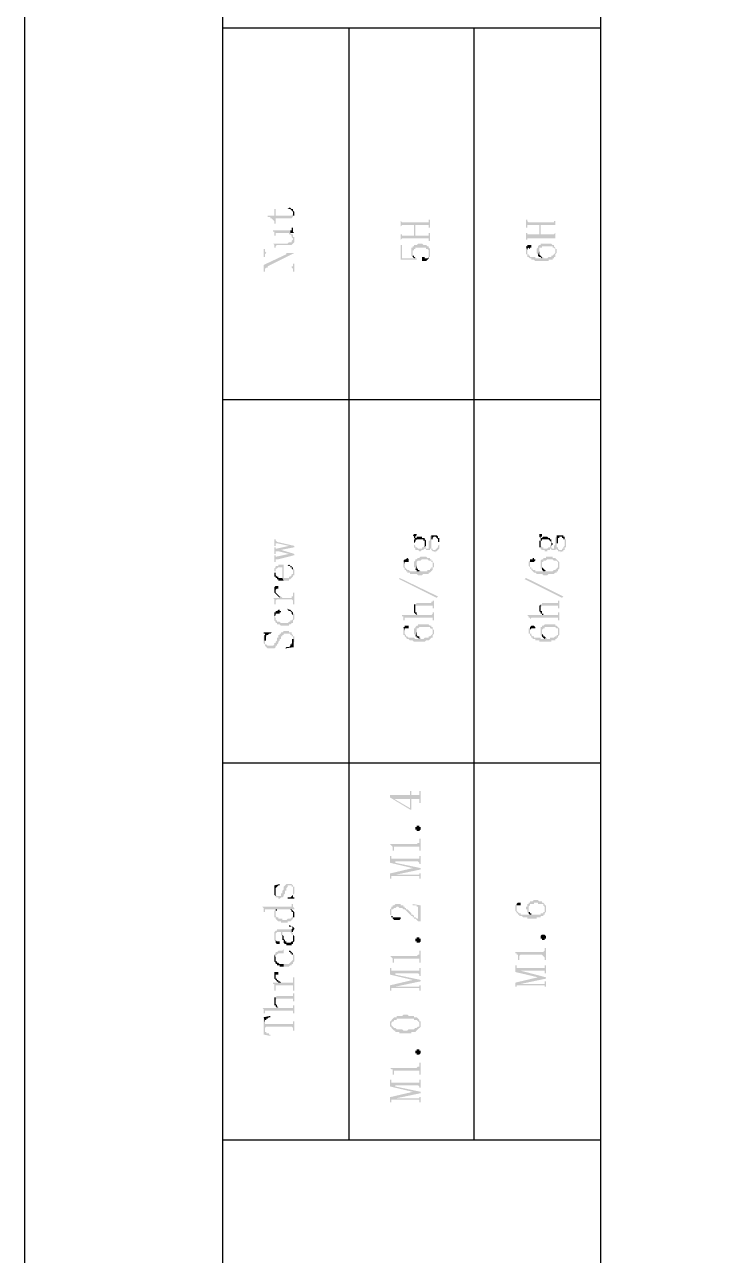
# Model space of a CAD drawing. Header units: millimetres. Extents: x 1336 to 2438, y 1230 to 1601.
# Drawn here: x 1577.69 to 1600.95, y 1447.29 to 1489 of the extents above; entities that cross this region are included whole.
import ezdxf

# ---------------------------------------------------------------- set-up
doc = ezdxf.new("R2010")
doc.units = ezdxf.units.MM

msp = doc.modelspace()

# ---------------------------------------------------------------- hatches: boundary and pattern name
at = {"transparency": 33554559}
for points in [[(1585.934, 1482.528), (1585.934, 1482.483), (1586.025, 1482.483), (1586.025, 1482.438), (1586.07, 1482.438), (1586.115, 1482.393), (1586.115, 1482.393), (1586.16, 1482.348), (1586.16, 1482.258), (1586.205, 1482.258), (1586.205, 1482.438), (1586.747, 1482.438), (1586.792, 1482.483), (1586.792, 1482.619), (1586.792, 1482.574), (1586.792, 1482.574), (1586.747, 1482.528), (1586.205, 1482.528), (1586.205, 1482.754), (1586.16, 1482.754), (1586.16, 1482.528)], [(1586.611, 1482.754), (1586.702, 1482.754), (1586.747, 1482.709), (1586.747, 1482.709), (1586.792, 1482.664), (1586.792, 1482.483), (1586.792, 1482.528), (1586.837, 1482.528), (1586.837, 1482.619), (1586.837, 1482.664), (1586.792, 1482.709), (1586.792, 1482.754), (1586.747, 1482.754), (1586.702, 1482.799), (1586.657, 1482.799)], [(1590.448, 1482.393), (1590.448, 1482.122), (1590.448, 1482.167), (1590.448, 1482.167), (1590.493, 1482.212), (1590.899, 1482.212), (1590.899, 1481.851), (1590.944, 1482.212), (1591.395, 1482.212), (1591.395, 1482.167), (1591.395, 1482.122), (1591.441, 1482.122), (1591.441, 1482.393), (1591.395, 1482.393), (1591.395, 1482.348), (1591.395, 1482.303), (1590.493, 1482.303), (1590.448, 1482.348)], [(1594.69, 1482.393), (1594.69, 1482.122), (1594.735, 1482.122), (1594.735, 1482.212), (1595.141, 1482.212), (1595.141, 1481.897), (1595.187, 1482.212), (1595.683, 1482.212), (1595.683, 1482.122), (1595.683, 1482.393), (1595.683, 1482.348), (1595.638, 1482.348), (1595.638, 1482.303), (1594.78, 1482.303), (1594.735, 1482.348), (1594.735, 1482.393), (1594.735, 1482.393)], [(1586.115, 1482.032), (1586.115, 1481.987), (1586.16, 1481.987), (1586.16, 1481.942), (1586.16, 1481.851), (1586.205, 1481.851), (1586.205, 1481.897), (1586.205, 1481.942), (1586.657, 1481.942), (1586.657, 1481.897), (1586.702, 1481.897), (1586.747, 1481.851), (1586.747, 1481.806), (1586.747, 1481.806), (1586.792, 1481.761), (1586.792, 1481.716), (1586.792, 1481.897), (1586.747, 1481.897), (1586.702, 1481.942), (1586.702, 1482.032)], [(1586.115, 1481.581), (1586.115, 1481.581), (1586.16, 1481.536), (1586.16, 1481.49), (1586.16, 1481.445), (1586.205, 1481.445), (1586.205, 1481.49), (1586.205, 1481.49), (1586.25, 1481.536), (1586.747, 1481.536), (1586.792, 1481.581), (1586.792, 1481.581), (1586.837, 1481.626), (1586.837, 1481.716), (1586.837, 1481.806), (1586.792, 1481.806), (1586.792, 1481.851), (1586.792, 1481.897), (1586.792, 1481.716), (1586.792, 1481.716), (1586.747, 1481.671), (1586.747, 1481.626), (1586.657, 1481.626), (1586.611, 1481.581)], [(1586.702, 1482.032), (1586.702, 1481.942), (1586.837, 1481.942), (1586.792, 1481.987), (1586.792, 1482.032), (1586.792, 1482.122), (1586.747, 1482.122), (1586.747, 1482.077), (1586.747, 1482.032), (1586.747, 1482.032)], [(1590.448, 1481.942), (1590.448, 1481.671), (1590.448, 1481.716), (1590.448, 1481.716), (1590.493, 1481.761), (1591.395, 1481.761), (1591.395, 1481.671), (1591.441, 1481.671), (1591.441, 1481.942), (1591.395, 1481.942), (1591.395, 1481.897), (1591.395, 1481.851), (1590.944, 1481.851), (1590.944, 1482.212), (1590.899, 1481.851), (1590.493, 1481.851), (1590.493, 1481.897), (1590.448, 1481.897), (1590.448, 1481.942)], [(1594.69, 1481.942), (1594.69, 1481.716), (1594.735, 1481.716), (1594.735, 1481.761), (1595.683, 1481.761), (1595.683, 1481.716), (1595.683, 1481.942), (1595.683, 1481.942), (1595.638, 1481.897), (1595.187, 1481.897), (1595.187, 1482.212), (1595.141, 1481.897), (1594.735, 1481.897), (1594.735, 1481.942), (1594.735, 1481.942)], [(1585.799, 1481.4), (1585.799, 1481.129), (1585.844, 1481.129), (1585.844, 1481.22), (1585.844, 1481.22), (1585.889, 1481.265), (1586.566, 1481.265), (1586.566, 1481.22), (1586.837, 1481.265), (1585.889, 1481.265), (1585.844, 1481.31), (1585.844, 1481.4)], [(1590.448, 1481.536), (1590.448, 1481.039), (1590.989, 1481.039), (1590.989, 1481.084), (1590.944, 1481.084), (1590.944, 1481.129), (1590.899, 1481.084), (1590.493, 1481.084), (1590.493, 1481.536)], [(1590.809, 1481.31), (1590.809, 1481.265), (1590.809, 1481.174), (1590.809, 1481.174), (1590.854, 1481.129), (1590.854, 1481.31), (1590.854, 1481.355), (1590.899, 1481.355), (1590.899, 1481.4), (1590.944, 1481.4), (1590.944, 1481.445), (1591.305, 1481.445), (1591.305, 1481.4), (1591.35, 1481.4), (1591.395, 1481.355), (1591.395, 1481.31), (1591.395, 1481.129), (1591.441, 1481.129), (1591.441, 1481.22), (1591.441, 1481.31), (1591.441, 1481.4), (1591.441, 1481.4), (1591.395, 1481.445), (1591.395, 1481.49), (1591.35, 1481.49), (1591.305, 1481.536), (1591.215, 1481.536), (1591.17, 1481.581), (1591.034, 1481.581), (1590.989, 1481.536), (1590.899, 1481.536), (1590.899, 1481.49), (1590.854, 1481.49), (1590.854, 1481.445), (1590.809, 1481.445), (1590.809, 1481.355), (1590.809, 1481.355)], [(1594.69, 1481.49), (1594.735, 1481.355), (1594.735, 1481.4), (1594.735, 1481.4), (1594.78, 1481.445), (1594.78, 1481.445), (1594.826, 1481.4), (1594.826, 1481.445), (1594.871, 1481.445), (1594.871, 1481.49), (1594.871, 1481.536), (1594.735, 1481.536), (1594.735, 1481.49)], [(1594.69, 1481.355), (1594.69, 1481.265), (1594.69, 1481.22), (1594.735, 1481.22), (1594.735, 1481.129), (1594.78, 1481.129), (1594.826, 1481.084), (1594.871, 1481.084), (1594.871, 1481.039), (1594.961, 1481.039), (1595.006, 1480.994), (1595.457, 1480.994), (1595.457, 1481.039), (1595.593, 1481.039), (1595.593, 1481.084), (1595.638, 1481.084), (1595.638, 1481.129), (1595.683, 1481.129), (1595.683, 1481.31), (1595.683, 1481.265), (1595.683, 1481.265), (1595.638, 1481.22), (1595.638, 1481.22), (1595.593, 1481.174), (1595.548, 1481.174), (1595.548, 1481.129), (1595.457, 1481.129), (1595.412, 1481.084), (1595.277, 1481.084), (1595.277, 1481.129), (1595.232, 1481.129), (1595.232, 1481.084), (1595.006, 1481.084), (1595.006, 1481.129), (1594.826, 1481.129), (1594.826, 1481.174), (1594.78, 1481.174), (1594.78, 1481.22), (1594.735, 1481.22), (1594.735, 1481.31), (1594.735, 1481.355), (1594.69, 1481.49), (1594.69, 1481.4), (1594.69, 1481.4)], [(1595.051, 1481.31), (1595.051, 1481.265), (1595.051, 1481.265), (1595.096, 1481.22), (1595.096, 1481.174), (1595.096, 1481.174), (1595.141, 1481.31), (1595.141, 1481.355), (1595.141, 1481.445), (1595.232, 1481.445), (1595.232, 1481.49), (1595.593, 1481.49), (1595.593, 1481.445), (1595.638, 1481.445), (1595.683, 1481.4), (1595.683, 1481.355), (1595.683, 1481.174), (1595.683, 1481.22), (1595.728, 1481.265), (1595.728, 1481.31), (1595.728, 1481.4), (1595.683, 1481.4), (1595.683, 1481.445), (1595.683, 1481.445), (1595.638, 1481.49), (1595.638, 1481.536), (1595.593, 1481.536), (1595.548, 1481.581), (1595.187, 1481.581), (1595.187, 1481.536), (1595.141, 1481.536), (1595.096, 1481.49), (1595.096, 1481.445), (1595.051, 1481.4), (1595.051, 1481.355)], [(1585.799, 1480.859), (1585.799, 1480.633), (1585.844, 1480.633), (1585.844, 1480.723), (1585.844, 1480.723), (1585.889, 1480.768), (1585.934, 1480.813), (1586.837, 1481.265), (1586.566, 1481.22)], [(1590.854, 1481.129), (1590.854, 1481.129), (1590.899, 1481.084), (1590.899, 1481.084), (1590.944, 1481.129), (1590.899, 1481.129), (1590.899, 1481.174), (1590.854, 1481.174), (1590.854, 1481.265), (1590.854, 1481.265)], [(1591.17, 1481.039), (1591.17, 1480.994), (1591.305, 1480.994), (1591.35, 1481.039), (1591.35, 1481.039), (1591.395, 1481.084), (1591.395, 1481.265), (1591.395, 1481.22), (1591.395, 1481.129), (1591.395, 1481.129), (1591.35, 1481.084), (1591.26, 1481.084), (1591.26, 1481.129), (1591.17, 1481.129), (1591.17, 1481.084)], [(1595.096, 1481.174), (1595.141, 1481.129), (1595.187, 1481.129), (1595.232, 1481.084), (1595.232, 1481.129), (1595.232, 1481.129), (1595.187, 1481.174), (1595.187, 1481.174), (1595.141, 1481.22), (1595.141, 1481.31), (1595.141, 1481.31)], [(1585.889, 1480.768), (1586.747, 1480.768), (1586.792, 1480.723), (1586.792, 1480.633), (1586.837, 1480.633), (1586.837, 1480.904), (1586.792, 1480.904), (1586.792, 1480.813), (1586.747, 1480.813), (1586.747, 1480.768), (1585.934, 1480.768), (1585.934, 1480.813)], [(1586.16, 1471.561), (1586.16, 1471.336), (1586.205, 1471.336), (1586.205, 1471.381), (1586.205, 1471.426), (1586.25, 1471.426), (1586.657, 1471.336), (1586.657, 1471.336), (1586.837, 1471.291), (1586.837, 1471.336), (1586.25, 1471.471), (1586.25, 1471.471), (1586.205, 1471.516), (1586.205, 1471.561)], [(1590.854, 1471.697), (1590.854, 1471.697), (1590.899, 1471.652), (1590.899, 1471.606), (1590.944, 1471.561), (1590.944, 1471.652), (1590.944, 1471.652), (1590.989, 1471.697), (1590.989, 1471.742), (1590.899, 1471.742)], [(1590.899, 1471.291), (1590.944, 1471.245), (1590.944, 1471.2), (1591.034, 1471.2), (1591.08, 1471.155), (1591.125, 1471.155), (1591.17, 1471.2), (1591.215, 1471.2), (1591.26, 1471.245), (1591.305, 1471.245), (1591.305, 1471.2), (1591.441, 1471.2), (1591.441, 1471.245), (1591.486, 1471.245), (1591.486, 1471.2), (1591.486, 1471.2), (1591.531, 1471.155), (1591.576, 1471.155), (1591.621, 1471.11), (1591.621, 1471.155), (1591.666, 1471.155), (1591.711, 1471.2), (1591.711, 1471.2), (1591.757, 1471.245), (1591.757, 1471.291), (1591.757, 1471.426), (1591.757, 1471.471), (1591.757, 1471.561), (1591.757, 1471.606), (1591.757, 1471.426), (1591.757, 1471.381), (1591.711, 1471.336), (1591.711, 1471.291), (1591.711, 1471.291), (1591.666, 1471.245), (1591.666, 1471.245), (1591.621, 1471.2), (1591.531, 1471.2), (1591.531, 1471.245), (1591.486, 1471.245), (1591.486, 1471.291), (1591.486, 1471.697), (1591.441, 1471.652), (1591.441, 1471.561), (1591.441, 1471.516), (1591.395, 1471.516), (1591.395, 1471.426), (1591.395, 1471.381), (1591.395, 1471.291), (1591.395, 1471.245), (1591.305, 1471.245), (1591.305, 1471.291), (1591.26, 1471.291), (1591.26, 1471.426), (1591.26, 1471.381), (1591.26, 1471.336), (1591.26, 1471.336), (1591.215, 1471.291), (1591.17, 1471.291), (1591.17, 1471.245), (1591.034, 1471.245), (1590.989, 1471.291), (1590.944, 1471.291), (1590.944, 1471.336), (1590.944, 1471.336), (1590.899, 1471.381), (1590.899, 1471.426)], [(1590.899, 1471.426), (1590.899, 1471.381), (1590.899, 1471.291), (1590.899, 1471.426), (1590.899, 1471.426), (1590.944, 1471.471), (1590.944, 1471.516), (1590.944, 1471.516), (1590.989, 1471.561), (1591.215, 1471.561), (1591.215, 1471.516), (1591.26, 1471.516), (1591.26, 1471.426), (1591.26, 1471.291), (1591.305, 1471.336), (1591.305, 1471.426), (1591.305, 1471.516), (1591.305, 1471.516), (1591.26, 1471.561), (1591.26, 1471.606), (1591.17, 1471.606), (1591.17, 1471.652), (1590.989, 1471.652), (1590.989, 1471.606), (1590.944, 1471.606), (1590.944, 1471.652), (1590.944, 1471.561), (1590.899, 1471.561), (1590.899, 1471.516)], [(1591.486, 1471.697), (1591.486, 1471.291), (1591.486, 1471.336), (1591.486, 1471.426), (1591.486, 1471.471), (1591.486, 1471.561), (1591.531, 1471.561), (1591.531, 1471.606), (1591.531, 1471.606), (1591.576, 1471.652), (1591.621, 1471.652), (1591.666, 1471.606), (1591.666, 1471.606), (1591.711, 1471.561), (1591.711, 1471.471), (1591.757, 1471.471), (1591.757, 1471.426), (1591.757, 1471.606), (1591.711, 1471.606), (1591.711, 1471.652), (1591.711, 1471.652), (1591.666, 1471.697)], [(1595.141, 1471.697), (1595.141, 1471.652), (1595.141, 1471.652), (1595.187, 1471.606), (1595.187, 1471.561), (1595.187, 1471.652), (1595.232, 1471.652), (1595.232, 1471.697), (1595.232, 1471.742), (1595.141, 1471.742)], [(1595.141, 1471.426), (1595.141, 1471.381), (1595.141, 1471.291), (1595.187, 1471.291), (1595.187, 1471.426), (1595.187, 1471.516), (1595.232, 1471.516), (1595.232, 1471.561), (1595.457, 1471.561), (1595.503, 1471.516), (1595.503, 1471.516), (1595.548, 1471.471), (1595.548, 1471.426), (1595.548, 1471.291), (1595.548, 1471.336), (1595.548, 1471.336), (1595.593, 1471.381), (1595.593, 1471.426), (1595.593, 1471.426), (1595.548, 1471.471), (1595.548, 1471.516), (1595.548, 1471.561), (1595.503, 1471.561), (1595.503, 1471.606), (1595.457, 1471.606), (1595.412, 1471.652), (1595.277, 1471.652), (1595.232, 1471.606), (1595.187, 1471.606), (1595.187, 1471.652), (1595.187, 1471.561), (1595.187, 1471.516), (1595.141, 1471.516)], [(1595.187, 1471.291), (1595.187, 1471.245), (1595.187, 1471.245), (1595.232, 1471.2), (1595.322, 1471.2), (1595.322, 1471.155), (1595.412, 1471.155), (1595.412, 1471.2), (1595.503, 1471.2), (1595.503, 1471.245), (1595.548, 1471.245), (1595.548, 1471.2), (1595.683, 1471.2), (1595.728, 1471.245), (1595.728, 1471.2), (1595.773, 1471.2), (1595.773, 1471.155), (1595.864, 1471.155), (1595.864, 1471.11), (1595.909, 1471.155), (1595.954, 1471.155), (1595.954, 1471.2), (1595.999, 1471.2), (1595.999, 1471.245), (1595.999, 1471.291), (1596.044, 1471.291), (1596.044, 1471.426), (1596.044, 1471.471), (1596.044, 1471.561), (1595.999, 1471.561), (1595.999, 1471.606), (1595.999, 1471.426), (1595.999, 1471.336), (1595.999, 1471.336), (1595.954, 1471.291), (1595.954, 1471.245), (1595.909, 1471.245), (1595.909, 1471.2), (1595.818, 1471.2), (1595.773, 1471.245), (1595.773, 1471.291), (1595.728, 1471.291), (1595.728, 1471.697), (1595.728, 1471.652), (1595.728, 1471.652), (1595.683, 1471.606), (1595.683, 1471.561), (1595.683, 1471.516), (1595.683, 1471.426), (1595.683, 1471.381), (1595.683, 1471.381), (1595.638, 1471.336), (1595.638, 1471.291), (1595.638, 1471.245), (1595.593, 1471.245), (1595.548, 1471.291), (1595.548, 1471.426), (1595.548, 1471.381), (1595.548, 1471.381), (1595.503, 1471.336), (1595.503, 1471.291), (1595.457, 1471.291), (1595.412, 1471.245), (1595.277, 1471.245), (1595.277, 1471.291), (1595.232, 1471.291), (1595.187, 1471.336), (1595.187, 1471.426)], [(1595.728, 1471.697), (1595.728, 1471.291), (1595.728, 1471.336), (1595.728, 1471.426), (1595.773, 1471.426), (1595.773, 1471.471), (1595.773, 1471.561), (1595.773, 1471.606), (1595.818, 1471.606), (1595.818, 1471.652), (1595.909, 1471.652), (1595.909, 1471.606), (1595.954, 1471.606), (1595.954, 1471.561), (1595.999, 1471.561), (1595.999, 1471.471), (1595.999, 1471.426), (1595.999, 1471.606), (1595.999, 1471.652), (1595.954, 1471.652), (1595.954, 1471.697), (1595.773, 1471.697)], [(1586.16, 1471.291), (1586.16, 1471.065), (1586.205, 1471.065), (1586.205, 1471.11), (1586.205, 1471.155), (1586.296, 1471.155), (1586.386, 1471.2), (1586.837, 1471.291), (1586.657, 1471.336), (1586.25, 1471.245), (1586.205, 1471.245), (1586.205, 1471.291), (1586.205, 1471.291)], [(1586.16, 1471.02), (1586.16, 1470.794), (1586.205, 1470.794), (1586.205, 1470.839), (1586.205, 1470.884), (1586.296, 1470.884), (1586.837, 1471.02), (1586.657, 1471.065), (1586.25, 1470.975), (1586.205, 1470.975), (1586.205, 1471.02), (1586.205, 1471.02)], [(1586.296, 1471.155), (1586.657, 1471.065), (1586.657, 1471.065), (1586.837, 1471.02), (1586.837, 1471.065), (1586.386, 1471.2)], [(1590.899, 1470.704), (1590.899, 1470.614), (1590.944, 1470.614), (1590.944, 1470.568), (1590.944, 1470.523), (1590.989, 1470.704), (1590.989, 1470.794), (1590.989, 1470.794), (1591.034, 1470.839), (1591.125, 1470.839), (1591.17, 1470.884), (1591.35, 1470.884), (1591.395, 1470.839), (1591.486, 1470.839), (1591.486, 1470.794), (1591.531, 1470.794), (1591.531, 1470.704), (1591.531, 1470.523), (1591.531, 1470.614), (1591.576, 1470.614), (1591.576, 1470.704), (1591.576, 1470.749), (1591.576, 1470.749), (1591.531, 1470.794), (1591.531, 1470.839), (1591.486, 1470.839), (1591.486, 1470.884), (1591.441, 1470.884), (1591.441, 1470.929), (1591.35, 1470.929), (1591.305, 1470.975), (1591.125, 1470.975), (1591.08, 1470.929), (1591.034, 1470.929), (1590.989, 1470.884), (1590.944, 1470.884), (1590.944, 1470.839), (1590.944, 1470.839), (1590.899, 1470.794), (1590.899, 1470.749), (1590.899, 1470.749)], [(1595.187, 1470.704), (1595.187, 1470.614), (1595.187, 1470.568), (1595.232, 1470.568), (1595.232, 1470.523), (1595.232, 1470.704), (1595.232, 1470.794), (1595.277, 1470.794), (1595.277, 1470.839), (1595.367, 1470.839), (1595.412, 1470.884), (1595.593, 1470.884), (1595.638, 1470.839), (1595.728, 1470.839), (1595.773, 1470.794), (1595.773, 1470.704), (1595.773, 1470.523), (1595.818, 1470.568), (1595.818, 1470.614), (1595.818, 1470.704), (1595.818, 1470.749), (1595.818, 1470.794), (1595.818, 1470.794), (1595.773, 1470.839), (1595.773, 1470.839), (1595.728, 1470.884), (1595.728, 1470.884), (1595.683, 1470.929), (1595.593, 1470.929), (1595.593, 1470.975), (1595.367, 1470.975), (1595.367, 1470.929), (1595.277, 1470.929), (1595.277, 1470.884), (1595.232, 1470.884), (1595.187, 1470.839), (1595.187, 1470.749), (1595.187, 1470.749)], [(1586.16, 1470.568), (1586.16, 1470.433), (1586.16, 1470.478), (1586.205, 1470.478), (1586.205, 1470.523), (1586.205, 1470.568), (1586.25, 1470.568), (1586.296, 1470.614), (1586.431, 1470.614), (1586.431, 1470.252), (1586.476, 1470.162), (1586.657, 1470.162), (1586.657, 1470.207), (1586.702, 1470.207), (1586.747, 1470.252), (1586.747, 1470.252), (1586.792, 1470.298), (1586.792, 1470.343), (1586.837, 1470.343), (1586.837, 1470.433), (1586.837, 1470.478), (1586.837, 1470.523), (1586.792, 1470.568), (1586.792, 1470.614), (1586.792, 1470.478), (1586.792, 1470.388), (1586.747, 1470.388), (1586.747, 1470.343), (1586.747, 1470.343), (1586.702, 1470.298), (1586.657, 1470.298), (1586.657, 1470.252), (1586.476, 1470.252), (1586.476, 1470.704), (1586.296, 1470.704), (1586.296, 1470.659), (1586.205, 1470.659), (1586.205, 1470.614), (1586.205, 1470.614)], [(1586.16, 1470.433), (1586.16, 1470.343), (1586.16, 1470.298), (1586.205, 1470.298), (1586.205, 1470.252), (1586.25, 1470.252), (1586.25, 1470.207), (1586.296, 1470.207), (1586.296, 1470.162), (1586.476, 1470.162), (1586.431, 1470.252), (1586.296, 1470.252), (1586.296, 1470.298), (1586.25, 1470.298), (1586.205, 1470.343), (1586.205, 1470.433), (1586.16, 1470.433), (1586.16, 1470.568), (1586.16, 1470.523), (1586.16, 1470.478)], [(1586.611, 1470.659), (1586.702, 1470.659), (1586.702, 1470.614), (1586.747, 1470.614), (1586.747, 1470.568), (1586.747, 1470.568), (1586.792, 1470.523), (1586.792, 1470.478), (1586.792, 1470.614), (1586.747, 1470.614), (1586.747, 1470.659), (1586.702, 1470.659), (1586.657, 1470.704), (1586.657, 1470.704)], [(1590.538, 1470.839), (1590.583, 1470.704), (1590.583, 1470.749), (1590.583, 1470.794), (1590.718, 1470.794), (1590.718, 1470.839), (1590.718, 1470.884), (1590.718, 1470.884), (1590.673, 1470.929), (1590.673, 1470.929), (1590.628, 1470.884), (1590.583, 1470.884)], [(1590.538, 1470.749), (1590.538, 1470.659), (1590.538, 1470.614), (1590.538, 1470.614), (1590.583, 1470.568), (1590.583, 1470.523), (1590.628, 1470.523), (1590.628, 1470.478), (1590.673, 1470.478), (1590.673, 1470.433), (1590.764, 1470.433), (1590.764, 1470.388), (1590.989, 1470.388), (1591.034, 1470.343), (1591.17, 1470.343), (1591.215, 1470.388), (1591.395, 1470.388), (1591.395, 1470.433), (1591.441, 1470.433), (1591.486, 1470.478), (1591.486, 1470.478), (1591.531, 1470.523), (1591.531, 1470.704), (1591.531, 1470.659), (1591.531, 1470.614), (1591.486, 1470.614), (1591.486, 1470.568), (1591.441, 1470.568), (1591.441, 1470.523), (1591.35, 1470.523), (1591.35, 1470.478), (1591.125, 1470.478), (1591.08, 1470.523), (1591.08, 1470.478), (1590.764, 1470.478), (1590.718, 1470.523), (1590.673, 1470.523), (1590.628, 1470.568), (1590.628, 1470.568), (1590.583, 1470.614), (1590.583, 1470.704), (1590.583, 1470.704), (1590.538, 1470.839)], [(1590.944, 1470.523), (1590.989, 1470.523), (1590.989, 1470.478), (1591.08, 1470.478), (1591.08, 1470.523), (1591.034, 1470.523), (1591.034, 1470.568), (1590.989, 1470.568), (1590.989, 1470.659), (1590.989, 1470.704)], [(1594.78, 1470.749), (1594.78, 1470.659), (1594.78, 1470.659), (1594.826, 1470.614), (1594.826, 1470.568), (1594.871, 1470.568), (1594.871, 1470.523), (1594.871, 1470.523), (1594.916, 1470.478), (1594.916, 1470.478), (1594.961, 1470.433), (1595.006, 1470.433), (1595.051, 1470.388), (1595.232, 1470.388), (1595.277, 1470.343), (1595.412, 1470.343), (1595.457, 1470.388), (1595.638, 1470.388), (1595.683, 1470.433), (1595.728, 1470.433), (1595.728, 1470.478), (1595.773, 1470.478), (1595.773, 1470.523), (1595.773, 1470.704), (1595.773, 1470.659), (1595.773, 1470.614), (1595.773, 1470.614), (1595.728, 1470.568), (1595.728, 1470.568), (1595.683, 1470.523), (1595.638, 1470.523), (1595.593, 1470.478), (1595.367, 1470.478), (1595.367, 1470.523), (1595.322, 1470.478), (1595.006, 1470.478), (1595.006, 1470.523), (1594.916, 1470.523), (1594.916, 1470.568), (1594.871, 1470.568), (1594.871, 1470.614), (1594.826, 1470.614), (1594.826, 1470.704), (1594.826, 1470.839), (1594.826, 1470.839), (1594.78, 1470.794)], [(1594.826, 1470.839), (1594.826, 1470.704), (1594.826, 1470.749), (1594.826, 1470.794), (1594.961, 1470.794), (1595.006, 1470.839), (1595.006, 1470.884), (1594.961, 1470.884), (1594.961, 1470.929), (1594.916, 1470.929), (1594.916, 1470.884), (1594.826, 1470.884)], [(1595.232, 1470.523), (1595.232, 1470.523), (1595.277, 1470.478), (1595.322, 1470.478), (1595.367, 1470.523), (1595.322, 1470.523), (1595.277, 1470.568), (1595.277, 1470.568), (1595.232, 1470.614), (1595.232, 1470.659), (1595.232, 1470.704)], [(1591.711, 1469.621), (1591.666, 1469.575), (1590.403, 1470.207), (1590.403, 1470.252)], [(1595.954, 1469.621), (1595.909, 1469.575), (1594.645, 1470.207), (1594.69, 1470.252)], [(1586.115, 1469.575), (1586.115, 1469.575), (1586.16, 1469.53), (1586.16, 1469.485), (1586.16, 1469.395), (1586.16, 1469.35), (1586.205, 1469.35), (1586.205, 1469.485), (1586.205, 1469.485), (1586.25, 1469.53), (1586.747, 1469.53), (1586.792, 1469.485), (1586.792, 1469.35), (1586.837, 1469.35), (1586.837, 1469.756), (1586.792, 1469.756), (1586.792, 1469.621), (1586.747, 1469.621), (1586.747, 1469.575), (1586.431, 1469.575), (1586.386, 1469.621), (1586.341, 1469.621), (1586.341, 1469.575)], [(1586.16, 1469.846), (1586.16, 1469.801), (1586.16, 1469.756), (1586.205, 1469.711), (1586.205, 1469.846), (1586.205, 1469.846), (1586.25, 1469.891), (1586.296, 1469.891), (1586.296, 1469.937), (1586.296, 1469.982), (1586.205, 1469.982), (1586.16, 1469.937), (1586.16, 1469.891)], [(1586.205, 1469.711), (1586.205, 1469.711), (1586.25, 1469.666), (1586.25, 1469.666), (1586.296, 1469.621), (1586.296, 1469.621), (1586.341, 1469.575), (1586.341, 1469.621), (1586.341, 1469.621), (1586.296, 1469.666), (1586.296, 1469.666), (1586.25, 1469.711), (1586.25, 1469.711), (1586.205, 1469.756), (1586.205, 1469.801), (1586.205, 1469.846)], [(1590.899, 1469.214), (1590.899, 1469.169), (1590.899, 1469.079), (1590.899, 1469.079), (1590.944, 1469.034), (1590.944, 1469.034), (1590.989, 1468.989), (1590.989, 1469.034), (1590.989, 1469.079), (1590.944, 1469.079), (1590.944, 1469.124), (1590.944, 1469.35), (1590.899, 1469.35), (1590.899, 1469.305), (1590.899, 1469.26)], [(1590.944, 1469.35), (1590.944, 1469.214), (1590.944, 1469.26), (1590.944, 1469.305), (1591.531, 1469.305), (1591.531, 1469.214), (1591.576, 1469.214), (1591.576, 1469.485), (1591.531, 1469.485), (1591.531, 1469.44), (1591.486, 1469.44), (1591.486, 1469.395), (1590.989, 1469.395)], [(1595.141, 1469.214), (1595.141, 1469.169), (1595.141, 1469.124), (1595.187, 1469.079), (1595.187, 1469.034), (1595.232, 1469.034), (1595.232, 1468.989), (1595.277, 1468.989), (1595.277, 1469.034), (1595.232, 1469.034), (1595.232, 1469.079), (1595.232, 1469.124), (1595.187, 1469.124), (1595.187, 1469.35), (1595.187, 1469.35), (1595.141, 1469.305), (1595.141, 1469.26)], [(1595.187, 1469.35), (1595.187, 1469.214), (1595.187, 1469.26), (1595.187, 1469.26), (1595.232, 1469.305), (1595.773, 1469.305), (1595.773, 1469.214), (1595.818, 1469.214), (1595.818, 1469.485), (1595.773, 1469.485), (1595.773, 1469.44), (1595.773, 1469.395), (1595.232, 1469.395), (1595.232, 1469.35)], [(1586.16, 1468.944), (1586.16, 1468.853), (1586.16, 1468.808), (1586.16, 1468.944), (1586.16, 1468.944), (1586.205, 1468.989), (1586.205, 1469.034), (1586.341, 1469.034), (1586.341, 1469.079), (1586.386, 1469.079), (1586.386, 1469.124), (1586.341, 1469.124), (1586.341, 1469.169), (1586.296, 1469.169), (1586.25, 1469.124), (1586.205, 1469.124), (1586.205, 1469.079), (1586.16, 1469.079), (1586.16, 1468.989), (1586.16, 1468.989)], [(1586.16, 1468.808), (1586.205, 1468.763), (1586.205, 1468.718), (1586.25, 1468.718), (1586.25, 1468.673), (1586.341, 1468.673), (1586.386, 1468.628), (1586.657, 1468.628), (1586.657, 1468.673), (1586.702, 1468.673), (1586.747, 1468.718), (1586.792, 1468.718), (1586.792, 1468.763), (1586.792, 1468.808), (1586.837, 1468.853), (1586.837, 1468.944), (1586.837, 1469.034), (1586.792, 1469.034), (1586.792, 1469.079), (1586.792, 1468.944), (1586.792, 1468.899), (1586.792, 1468.853), (1586.747, 1468.808), (1586.702, 1468.808), (1586.702, 1468.763), (1586.657, 1468.763), (1586.611, 1468.718), (1586.386, 1468.718), (1586.341, 1468.763), (1586.25, 1468.763), (1586.25, 1468.808), (1586.205, 1468.808), (1586.205, 1468.853), (1586.205, 1468.899), (1586.16, 1468.944)], [(1586.611, 1469.169), (1586.611, 1469.169), (1586.657, 1469.124), (1586.702, 1469.124), (1586.747, 1469.079), (1586.747, 1469.034), (1586.792, 1468.989), (1586.792, 1468.944), (1586.792, 1469.079), (1586.747, 1469.124), (1586.747, 1469.124), (1586.702, 1469.169), (1586.657, 1469.169), (1586.611, 1469.214)], [(1590.493, 1468.989), (1590.493, 1468.944), (1590.538, 1468.944), (1590.538, 1468.899), (1590.538, 1468.808), (1590.583, 1468.808), (1590.583, 1468.853), (1590.583, 1468.899), (1591.531, 1468.899), (1591.531, 1468.808), (1591.576, 1468.808), (1591.576, 1469.079), (1591.531, 1469.079), (1591.531, 1469.034), (1591.531, 1469.034), (1591.486, 1468.989), (1591.034, 1468.989), (1590.989, 1469.034), (1590.989, 1468.989)], [(1594.735, 1468.989), (1594.735, 1468.989), (1594.78, 1468.944), (1594.78, 1468.899), (1594.826, 1468.899), (1594.826, 1468.808), (1594.826, 1468.853), (1594.826, 1468.853), (1594.871, 1468.899), (1595.773, 1468.899), (1595.773, 1468.808), (1595.818, 1468.808), (1595.818, 1469.079), (1595.773, 1469.079), (1595.773, 1469.034), (1595.773, 1468.989), (1595.277, 1468.989), (1595.277, 1469.034), (1595.277, 1468.989)], [(1590.538, 1468.583), (1590.583, 1468.447), (1590.583, 1468.492), (1590.583, 1468.537), (1590.718, 1468.537), (1590.718, 1468.583), (1590.718, 1468.628), (1590.583, 1468.628), (1590.583, 1468.583)], [(1590.538, 1468.447), (1590.538, 1468.357), (1590.538, 1468.312), (1590.583, 1468.312), (1590.583, 1468.267), (1590.583, 1468.267), (1590.628, 1468.222), (1590.628, 1468.222), (1590.673, 1468.176), (1590.718, 1468.176), (1590.764, 1468.131), (1590.854, 1468.131), (1590.899, 1468.086), (1591.26, 1468.086), (1591.305, 1468.131), (1591.395, 1468.131), (1591.441, 1468.176), (1591.441, 1468.176), (1591.486, 1468.222), (1591.531, 1468.222), (1591.531, 1468.402), (1591.531, 1468.357), (1591.531, 1468.357), (1591.486, 1468.312), (1591.486, 1468.312), (1591.441, 1468.267), (1591.395, 1468.267), (1591.395, 1468.222), (1591.26, 1468.222), (1591.215, 1468.176), (1591.125, 1468.176), (1591.125, 1468.222), (1591.08, 1468.222), (1591.08, 1468.176), (1590.944, 1468.176), (1590.899, 1468.222), (1590.718, 1468.222), (1590.673, 1468.267), (1590.628, 1468.267), (1590.628, 1468.312), (1590.583, 1468.357), (1590.583, 1468.402), (1590.583, 1468.447), (1590.538, 1468.583), (1590.538, 1468.537), (1590.538, 1468.492)], [(1590.899, 1468.447), (1590.899, 1468.357), (1590.899, 1468.357), (1590.944, 1468.312), (1590.944, 1468.267), (1590.944, 1468.267), (1590.989, 1468.447), (1590.989, 1468.492), (1590.989, 1468.537), (1591.034, 1468.537), (1591.08, 1468.583), (1591.441, 1468.583), (1591.441, 1468.537), (1591.486, 1468.537), (1591.531, 1468.492), (1591.531, 1468.267), (1591.531, 1468.312), (1591.531, 1468.312), (1591.576, 1468.357), (1591.576, 1468.447), (1591.576, 1468.492), (1591.531, 1468.492), (1591.531, 1468.583), (1591.486, 1468.583), (1591.486, 1468.628), (1591.441, 1468.628), (1591.395, 1468.673), (1591.034, 1468.673), (1591.034, 1468.628), (1590.989, 1468.628), (1590.944, 1468.583), (1590.944, 1468.537), (1590.899, 1468.537)], [(1594.78, 1468.447), (1594.78, 1468.357), (1594.826, 1468.357), (1594.826, 1468.312), (1594.826, 1468.312), (1594.871, 1468.267), (1594.871, 1468.222), (1594.916, 1468.222), (1594.916, 1468.176), (1595.006, 1468.176), (1595.006, 1468.131), (1595.141, 1468.131), (1595.141, 1468.086), (1595.548, 1468.086), (1595.548, 1468.131), (1595.683, 1468.131), (1595.683, 1468.176), (1595.728, 1468.176), (1595.728, 1468.222), (1595.773, 1468.222), (1595.773, 1468.402), (1595.773, 1468.357), (1595.773, 1468.312), (1595.728, 1468.312), (1595.728, 1468.267), (1595.683, 1468.267), (1595.638, 1468.222), (1595.503, 1468.222), (1595.503, 1468.176), (1595.412, 1468.176), (1595.367, 1468.222), (1595.367, 1468.222), (1595.322, 1468.176), (1595.187, 1468.176), (1595.187, 1468.222), (1594.961, 1468.222), (1594.961, 1468.267), (1594.916, 1468.267), (1594.871, 1468.312), (1594.871, 1468.357), (1594.826, 1468.357), (1594.826, 1468.402), (1594.826, 1468.583), (1594.826, 1468.537), (1594.78, 1468.537), (1594.78, 1468.492)], [(1594.826, 1468.583), (1594.826, 1468.447), (1594.826, 1468.492), (1594.826, 1468.492), (1594.871, 1468.537), (1595.006, 1468.537), (1595.006, 1468.583), (1595.006, 1468.583), (1594.961, 1468.628), (1594.871, 1468.628)], [(1595.187, 1468.447), (1595.187, 1468.357), (1595.187, 1468.312), (1595.187, 1468.312), (1595.232, 1468.267), (1595.232, 1468.447), (1595.232, 1468.492), (1595.232, 1468.492), (1595.277, 1468.537), (1595.322, 1468.537), (1595.322, 1468.583), (1595.683, 1468.583), (1595.728, 1468.537), (1595.773, 1468.537), (1595.773, 1468.492), (1595.773, 1468.267), (1595.818, 1468.312), (1595.818, 1468.357), (1595.818, 1468.447), (1595.818, 1468.492), (1595.818, 1468.537), (1595.773, 1468.583), (1595.773, 1468.583), (1595.728, 1468.628), (1595.683, 1468.628), (1595.683, 1468.673), (1595.322, 1468.673), (1595.277, 1468.628), (1595.232, 1468.628), (1595.232, 1468.583), (1595.187, 1468.583), (1595.187, 1468.537)], [(1585.799, 1468.131), (1585.799, 1468.041), (1585.799, 1468.041), (1585.844, 1467.996), (1585.844, 1467.951), (1585.844, 1467.951), (1585.889, 1467.906), (1585.889, 1467.906), (1585.934, 1467.86), (1586.16, 1467.86), (1586.205, 1467.906), (1586.205, 1467.951), (1586.25, 1467.951), (1586.25, 1467.996), (1586.25, 1467.996), (1586.296, 1468.041), (1586.296, 1468.086), (1586.341, 1468.131), (1586.341, 1468.176), (1586.386, 1468.176), (1586.386, 1468.267), (1586.431, 1468.267), (1586.431, 1468.312), (1586.476, 1468.312), (1586.476, 1468.357), (1586.702, 1468.357), (1586.702, 1468.312), (1586.747, 1468.312), (1586.747, 1468.267), (1586.792, 1468.267), (1586.792, 1468.176), (1586.792, 1467.996), (1586.792, 1468.041), (1586.837, 1468.086), (1586.837, 1468.176), (1586.837, 1468.267), (1586.792, 1468.267), (1586.792, 1468.312), (1586.792, 1468.312), (1586.747, 1468.357), (1586.747, 1468.402), (1586.657, 1468.402), (1586.657, 1468.447), (1586.476, 1468.447), (1586.431, 1468.402), (1586.386, 1468.402), (1586.386, 1468.357), (1586.341, 1468.357), (1586.341, 1468.312), (1586.296, 1468.312), (1586.296, 1468.222), (1586.25, 1468.222), (1586.25, 1468.131), (1586.205, 1468.086), (1586.205, 1468.041), (1586.16, 1468.041), (1586.16, 1467.996), (1586.16, 1467.996), (1586.115, 1467.951), (1585.934, 1467.951), (1585.889, 1467.996), (1585.844, 1467.996), (1585.844, 1468.086), (1585.844, 1468.267), (1585.799, 1468.267), (1585.799, 1468.176), (1585.799, 1468.176)], [(1585.799, 1468.402), (1585.799, 1468.357), (1585.844, 1468.357), (1585.844, 1468.176), (1585.844, 1468.267), (1585.889, 1468.267), (1585.889, 1468.312), (1585.934, 1468.312), (1585.98, 1468.357), (1586.025, 1468.357), (1586.07, 1468.402), (1586.025, 1468.402)], [(1586.521, 1467.86), (1586.521, 1467.86), (1586.837, 1467.906), (1586.837, 1467.906), (1586.792, 1467.951), (1586.792, 1468.086), (1586.792, 1468.041), (1586.747, 1468.041), (1586.747, 1467.996), (1586.702, 1467.996), (1586.702, 1467.951), (1586.702, 1467.951), (1586.657, 1467.906), (1586.566, 1467.906)], [(1590.944, 1468.267), (1590.989, 1468.267), (1590.989, 1468.222), (1591.034, 1468.222), (1591.08, 1468.176), (1591.08, 1468.267), (1591.034, 1468.267), (1590.989, 1468.312), (1590.989, 1468.357), (1590.989, 1468.447)], [(1595.232, 1468.267), (1595.232, 1468.267), (1595.277, 1468.222), (1595.277, 1468.222), (1595.322, 1468.176), (1595.367, 1468.222), (1595.322, 1468.267), (1595.277, 1468.267), (1595.277, 1468.312), (1595.277, 1468.312), (1595.232, 1468.357), (1595.232, 1468.447)], [(1590.087, 1462.896), (1590.087, 1462.806), (1590.764, 1462.399), (1590.809, 1462.399), (1590.809, 1462.761), (1591.08, 1462.761), (1591.08, 1462.625), (1591.125, 1462.625), (1591.125, 1463.031), (1591.08, 1463.031), (1591.08, 1462.941), (1591.08, 1462.896), (1590.809, 1462.896), (1590.809, 1463.031), (1590.764, 1463.031), (1590.764, 1462.445), (1590.222, 1462.761), (1590.222, 1462.761)], [(1590.087, 1462.896), (1590.222, 1462.761), (1590.764, 1462.761), (1590.764, 1462.445), (1590.764, 1462.896)], [(1591.125, 1461.768), (1591.125, 1461.722), (1591.125, 1461.722), (1591.08, 1461.677), (1590.989, 1461.677), (1590.989, 1461.722), (1590.944, 1461.722), (1590.944, 1461.768), (1590.944, 1461.813), (1590.989, 1461.813), (1590.989, 1461.858), (1591.08, 1461.858), (1591.08, 1461.813), (1591.125, 1461.813), (1591.125, 1461.768)], [(1590.087, 1461.226), (1590.087, 1461.226), (1590.132, 1461.181), (1590.132, 1461.181), (1590.177, 1461.136), (1590.177, 1461.091), (1590.177, 1461), (1590.222, 1461), (1590.222, 1461.136), (1591.08, 1461.136), (1591.08, 1461.091), (1591.08, 1461), (1591.125, 1461), (1591.125, 1461.407), (1591.08, 1461.407), (1591.08, 1461.316), (1591.08, 1461.271), (1591.034, 1461.271), (1590.989, 1461.226)], [(1590.087, 1460.82), (1590.087, 1460.594), (1590.854, 1460.414), (1590.854, 1460.414), (1591.125, 1460.369), (1591.125, 1460.414), (1590.267, 1460.594), (1590.267, 1460.639), (1590.177, 1460.73), (1590.132, 1460.73), (1590.132, 1460.82)], [(1590.177, 1460.73), (1590.267, 1460.639), (1591.034, 1460.639), (1591.08, 1460.594), (1591.08, 1460.549), (1591.125, 1460.549), (1591.125, 1460.82), (1591.08, 1460.82), (1591.08, 1460.775), (1591.08, 1460.73), (1591.034, 1460.73)], [(1590.087, 1460.233), (1590.087, 1460.053), (1590.132, 1460.053), (1590.132, 1460.098), (1590.132, 1460.143), (1590.177, 1460.143), (1590.267, 1460.188), (1591.125, 1460.369), (1590.854, 1460.414)], [(1590.177, 1460.143), (1591.08, 1460.143), (1591.08, 1460.053), (1591.125, 1460.053), (1591.125, 1460.233), (1591.08, 1460.233), (1591.08, 1460.188), (1590.267, 1460.188)], [(1586.16, 1459.827), (1586.16, 1459.782), (1586.205, 1459.466), (1586.205, 1459.646), (1586.205, 1459.692), (1586.205, 1459.737), (1586.25, 1459.782), (1586.25, 1459.782), (1586.296, 1459.827), (1586.341, 1459.827), (1586.341, 1459.872)], [(1586.16, 1459.646), (1586.16, 1459.556), (1586.16, 1459.511), (1586.205, 1459.466), (1586.16, 1459.782), (1586.16, 1459.737)], [(1586.205, 1459.466), (1586.205, 1459.421), (1586.296, 1459.421), (1586.296, 1459.376), (1586.341, 1459.376), (1586.386, 1459.421), (1586.431, 1459.421), (1586.476, 1459.466), (1586.476, 1459.511), (1586.476, 1459.511), (1586.521, 1459.556), (1586.521, 1459.601), (1586.521, 1459.646), (1586.566, 1459.646), (1586.566, 1459.737), (1586.566, 1459.737), (1586.611, 1459.782), (1586.611, 1459.827), (1586.747, 1459.827), (1586.747, 1459.782), (1586.792, 1459.782), (1586.792, 1459.737), (1586.792, 1459.466), (1586.792, 1459.511), (1586.837, 1459.556), (1586.837, 1459.646), (1586.837, 1459.782), (1586.792, 1459.782), (1586.792, 1459.827), (1586.792, 1459.827), (1586.747, 1459.872), (1586.566, 1459.872), (1586.521, 1459.827), (1586.521, 1459.827), (1586.476, 1459.782), (1586.476, 1459.737), (1586.476, 1459.692), (1586.431, 1459.646), (1586.431, 1459.601), (1586.431, 1459.556), (1586.386, 1459.556), (1586.386, 1459.466), (1586.25, 1459.466), (1586.205, 1459.511), (1586.205, 1459.556), (1586.205, 1459.646)], [(1586.611, 1459.421), (1586.611, 1459.376), (1586.837, 1459.376), (1586.837, 1459.421), (1586.792, 1459.421), (1586.792, 1459.646), (1586.792, 1459.601), (1586.792, 1459.511), (1586.792, 1459.511), (1586.747, 1459.466), (1586.747, 1459.466), (1586.702, 1459.421), (1586.657, 1459.421)], [(1594.69, 1459.06), (1594.69, 1459.015), (1594.735, 1459.015), (1594.735, 1458.924), (1594.735, 1458.924), (1594.78, 1458.879), (1594.78, 1459.06), (1594.78, 1459.105), (1594.78, 1459.105), (1594.826, 1459.15), (1594.826, 1459.195), (1594.961, 1459.195), (1594.961, 1459.24), (1595.096, 1459.24), (1595.096, 1459.195), (1595.277, 1459.195), (1595.277, 1459.15), (1595.277, 1459.15), (1595.322, 1459.105), (1595.322, 1458.879), (1595.367, 1458.924), (1595.367, 1459.015), (1595.367, 1459.06), (1595.367, 1459.15), (1595.322, 1459.15), (1595.322, 1459.195), (1595.322, 1459.195), (1595.277, 1459.24), (1595.232, 1459.24), (1595.232, 1459.285), (1595.141, 1459.285), (1595.096, 1459.33), (1594.961, 1459.33), (1594.916, 1459.285), (1594.826, 1459.285), (1594.826, 1459.24), (1594.78, 1459.24), (1594.78, 1459.195), (1594.735, 1459.195), (1594.735, 1459.15), (1594.735, 1459.105), (1594.69, 1459.105)], [(1585.754, 1459.105), (1585.754, 1459.105), (1585.799, 1459.06), (1585.799, 1459.015), (1585.799, 1458.924), (1585.844, 1458.924), (1585.844, 1459.015), (1586.25, 1459.015), (1586.25, 1458.969), (1586.25, 1459.015), (1586.837, 1459.015), (1586.837, 1459.06), (1586.837, 1459.06), (1586.792, 1459.105), (1586.792, 1459.15), (1586.792, 1459.195), (1586.747, 1459.195), (1586.747, 1459.15), (1586.747, 1459.105), (1586.702, 1459.105)], [(1586.16, 1458.834), (1586.16, 1458.789), (1586.16, 1458.744), (1586.205, 1458.744), (1586.205, 1458.699), (1586.205, 1458.699), (1586.25, 1458.654), (1586.25, 1458.654), (1586.296, 1458.608), (1586.386, 1458.608), (1586.386, 1458.563), (1586.611, 1458.563), (1586.611, 1458.608), (1586.702, 1458.608), (1586.747, 1458.654), (1586.747, 1458.654), (1586.792, 1458.699), (1586.792, 1458.834), (1586.792, 1458.789), (1586.792, 1458.789), (1586.747, 1458.744), (1586.747, 1458.744), (1586.702, 1458.699), (1586.611, 1458.699), (1586.566, 1458.654), (1586.431, 1458.654), (1586.431, 1458.699), (1586.296, 1458.699), (1586.296, 1458.744), (1586.25, 1458.744), (1586.205, 1458.789), (1586.205, 1458.969), (1586.16, 1458.969), (1586.16, 1458.924), (1586.16, 1458.879)], [(1586.205, 1458.969), (1586.205, 1458.879), (1586.205, 1458.969), (1586.25, 1458.969), (1586.25, 1459.015), (1586.205, 1459.015)], [(1586.702, 1459.015), (1586.747, 1458.969), (1586.747, 1458.924), (1586.792, 1458.924), (1586.792, 1458.699), (1586.792, 1458.744), (1586.837, 1458.744), (1586.837, 1458.789), (1586.837, 1458.834), (1586.837, 1458.879), (1586.837, 1458.924), (1586.792, 1458.969), (1586.792, 1458.969), (1586.747, 1459.015)], [(1590.087, 1458.924), (1590.087, 1458.879), (1590.087, 1458.834), (1590.132, 1458.789), (1590.132, 1458.924), (1590.132, 1459.015), (1590.177, 1459.015), (1590.222, 1459.06), (1590.267, 1459.06), (1590.312, 1459.105), (1590.357, 1459.105), (1590.403, 1459.06), (1590.493, 1459.06), (1590.538, 1459.015), (1590.583, 1459.015), (1590.628, 1458.969), (1590.628, 1458.969), (1590.673, 1458.924), (1590.673, 1458.924), (1590.718, 1458.879), (1590.718, 1458.879), (1590.764, 1458.834), (1590.764, 1458.834), (1590.809, 1458.789), (1590.854, 1458.789), (1590.854, 1458.744), (1590.899, 1458.744), (1590.899, 1458.699), (1590.944, 1458.699), (1590.989, 1458.654), (1590.989, 1458.654), (1591.034, 1458.608), (1591.034, 1458.699), (1590.989, 1458.699), (1590.944, 1458.744), (1590.899, 1458.744), (1590.899, 1458.789), (1590.899, 1458.789), (1590.854, 1458.834), (1590.809, 1458.834), (1590.809, 1458.879), (1590.809, 1458.879), (1590.764, 1458.924), (1590.764, 1458.924), (1590.718, 1458.969), (1590.718, 1458.969), (1590.673, 1459.015), (1590.628, 1459.015), (1590.628, 1459.06), (1590.583, 1459.06), (1590.583, 1459.105), (1590.538, 1459.105), (1590.538, 1459.15), (1590.448, 1459.15), (1590.448, 1459.195), (1590.267, 1459.195), (1590.222, 1459.15), (1590.177, 1459.15), (1590.177, 1459.105), (1590.132, 1459.105), (1590.132, 1459.06), (1590.132, 1459.06), (1590.087, 1459.015), (1590.087, 1458.969), (1590.087, 1458.969)], [(1590.132, 1458.789), (1590.132, 1458.744), (1590.177, 1458.744), (1590.177, 1458.699), (1590.177, 1458.699), (1590.222, 1458.654), (1590.403, 1458.654), (1590.448, 1458.699), (1590.448, 1458.744), (1590.177, 1458.744), (1590.177, 1458.789), (1590.132, 1458.789), (1590.132, 1458.879), (1590.132, 1458.879)], [(1590.854, 1459.195), (1590.854, 1459.15), (1590.989, 1459.15), (1590.989, 1459.105), (1591.034, 1459.105), (1591.034, 1458.608), (1591.125, 1458.608), (1591.125, 1459.15)], [(1594.329, 1459.06), (1594.329, 1459.015), (1594.329, 1458.969), (1594.374, 1458.924), (1594.374, 1458.879), (1594.419, 1458.879), (1594.419, 1458.834), (1594.464, 1458.834), (1594.464, 1458.789), (1594.555, 1458.789), (1594.6, 1458.744), (1594.735, 1458.744), (1594.735, 1458.699), (1595.051, 1458.699), (1595.051, 1458.744), (1595.187, 1458.744), (1595.187, 1458.789), (1595.277, 1458.789), (1595.277, 1458.834), (1595.322, 1458.834), (1595.322, 1458.879), (1595.322, 1459.015), (1595.322, 1458.924), (1595.277, 1458.924), (1595.277, 1458.879), (1595.187, 1458.879), (1595.187, 1458.834), (1594.51, 1458.834), (1594.51, 1458.879), (1594.464, 1458.879), (1594.419, 1458.924), (1594.419, 1458.924), (1594.374, 1458.969), (1594.374, 1459.015), (1594.374, 1459.195), (1594.329, 1459.15), (1594.329, 1459.105)], [(1594.374, 1459.195), (1594.374, 1459.06), (1594.374, 1459.15), (1594.51, 1459.15), (1594.51, 1459.24), (1594.419, 1459.24)], [(1594.78, 1458.879), (1594.78, 1458.879), (1594.826, 1458.834), (1594.871, 1458.834), (1594.871, 1458.879), (1594.826, 1458.879), (1594.826, 1458.924), (1594.78, 1458.924), (1594.78, 1458.969), (1594.78, 1459.06)], [(1586.657, 1458.473), (1586.657, 1458.428), (1586.747, 1458.428), (1586.792, 1458.383), (1586.792, 1458.247), (1586.792, 1458.292), (1586.792, 1458.292), (1586.837, 1458.338), (1586.837, 1458.383), (1586.792, 1458.428), (1586.747, 1458.428), (1586.702, 1458.473)], [(1586.16, 1458.112), (1586.16, 1458.067), (1586.16, 1457.977), (1586.16, 1457.977), (1586.205, 1457.931), (1586.205, 1458.112), (1586.205, 1458.202), (1586.205, 1458.202), (1586.25, 1458.247), (1586.386, 1458.247), (1586.386, 1458.157), (1586.431, 1458.112), (1586.431, 1458.067), (1586.431, 1458.247), (1586.702, 1458.247), (1586.747, 1458.202), (1586.747, 1458.157), (1586.792, 1458.157), (1586.792, 1458.067), (1586.792, 1458.022), (1586.792, 1458.202), (1586.792, 1458.202), (1586.747, 1458.247), (1586.747, 1458.338), (1586.25, 1458.338), (1586.25, 1458.292), (1586.205, 1458.292), (1586.16, 1458.247)], [(1586.205, 1457.931), (1586.205, 1457.886), (1586.205, 1457.886), (1586.25, 1457.841), (1586.341, 1457.841), (1586.341, 1457.886), (1586.341, 1457.931), (1586.25, 1457.931), (1586.205, 1457.977), (1586.205, 1458.112)], [(1586.431, 1458.067), (1586.431, 1457.977), (1586.476, 1457.977), (1586.476, 1457.931), (1586.476, 1457.886), (1586.476, 1457.886), (1586.521, 1457.841), (1586.566, 1457.841), (1586.566, 1457.796), (1586.747, 1457.796), (1586.747, 1457.841), (1586.792, 1457.841), (1586.792, 1457.886), (1586.792, 1457.886), (1586.837, 1457.931), (1586.837, 1458.022), (1586.837, 1458.067), (1586.837, 1458.112), (1586.792, 1458.157), (1586.792, 1457.977), (1586.792, 1457.931), (1586.747, 1457.931), (1586.702, 1457.886), (1586.566, 1457.886), (1586.566, 1457.931), (1586.521, 1457.931), (1586.521, 1457.977), (1586.521, 1457.977), (1586.476, 1458.022), (1586.476, 1458.067), (1586.476, 1458.112), (1586.431, 1458.157), (1586.431, 1458.247)], [(1586.747, 1458.338), (1586.747, 1458.247), (1586.792, 1458.247), (1586.792, 1458.383), (1586.792, 1458.383)], [(1591.125, 1457.977), (1591.125, 1457.931), (1591.125, 1457.931), (1591.08, 1457.886), (1590.989, 1457.886), (1590.989, 1457.931), (1590.944, 1457.931), (1590.944, 1457.977), (1590.944, 1458.022), (1590.989, 1458.022), (1590.989, 1458.067), (1591.08, 1458.067), (1591.08, 1458.022), (1591.125, 1458.022), (1591.125, 1457.977)], [(1595.367, 1458.067), (1595.367, 1458.022), (1595.322, 1458.022), (1595.322, 1457.977), (1595.232, 1457.977), (1595.232, 1458.022), (1595.187, 1458.022), (1595.187, 1458.067), (1595.187, 1458.112), (1595.187, 1458.112), (1595.232, 1458.157), (1595.322, 1458.157), (1595.367, 1458.112), (1595.367, 1458.067)], [(1586.16, 1457.48), (1586.205, 1457.39), (1586.205, 1457.435), (1586.205, 1457.435), (1586.25, 1457.48), (1586.25, 1457.48), (1586.296, 1457.525), (1586.476, 1457.525), (1586.476, 1457.074), (1586.657, 1457.074), (1586.702, 1457.119), (1586.747, 1457.119), (1586.747, 1457.164), (1586.792, 1457.164), (1586.792, 1457.209), (1586.792, 1457.209), (1586.837, 1457.254), (1586.837, 1457.3), (1586.837, 1457.39), (1586.837, 1457.435), (1586.837, 1457.48), (1586.792, 1457.48), (1586.792, 1457.525), (1586.792, 1457.39), (1586.792, 1457.3), (1586.792, 1457.3), (1586.747, 1457.254), (1586.747, 1457.254), (1586.702, 1457.209), (1586.702, 1457.209), (1586.657, 1457.164), (1586.476, 1457.164), (1586.476, 1457.661), (1586.476, 1457.661), (1586.431, 1457.615), (1586.296, 1457.615), (1586.25, 1457.57), (1586.205, 1457.57), (1586.205, 1457.525), (1586.205, 1457.525)], [(1586.657, 1457.57), (1586.702, 1457.57), (1586.702, 1457.525), (1586.747, 1457.525), (1586.747, 1457.48), (1586.792, 1457.48), (1586.792, 1457.435), (1586.792, 1457.39), (1586.792, 1457.525), (1586.792, 1457.525), (1586.747, 1457.57), (1586.747, 1457.57), (1586.702, 1457.615), (1586.657, 1457.615)], [(1590.087, 1457.435), (1590.087, 1457.435), (1590.132, 1457.39), (1590.132, 1457.39), (1590.177, 1457.345), (1590.177, 1457.3), (1590.177, 1457.209), (1590.222, 1457.209), (1590.222, 1457.345), (1591.08, 1457.345), (1591.08, 1457.3), (1591.08, 1457.209), (1591.125, 1457.209), (1591.125, 1457.615), (1591.08, 1457.615), (1591.08, 1457.525), (1591.08, 1457.48), (1591.034, 1457.48), (1590.989, 1457.435)], [(1594.329, 1457.57), (1594.329, 1457.525), (1594.374, 1457.525), (1594.374, 1457.48), (1594.419, 1457.48), (1594.419, 1457.435), (1594.419, 1457.3), (1594.464, 1457.3), (1594.464, 1457.435), (1594.464, 1457.435), (1594.51, 1457.48), (1595.232, 1457.48), (1595.277, 1457.435), (1595.277, 1457.435), (1595.322, 1457.39), (1595.322, 1457.3), (1595.367, 1457.3), (1595.367, 1457.706), (1595.322, 1457.706), (1595.322, 1457.615), (1595.322, 1457.615), (1595.277, 1457.57), (1595.232, 1457.57)], [(1586.16, 1457.345), (1586.16, 1457.254), (1586.16, 1457.254), (1586.205, 1457.209), (1586.205, 1457.164), (1586.25, 1457.164), (1586.25, 1457.119), (1586.341, 1457.119), (1586.341, 1457.074), (1586.476, 1457.074), (1586.476, 1457.164), (1586.341, 1457.164), (1586.296, 1457.209), (1586.25, 1457.209), (1586.25, 1457.254), (1586.205, 1457.254), (1586.205, 1457.3), (1586.205, 1457.39), (1586.16, 1457.48), (1586.16, 1457.435), (1586.16, 1457.39)], [(1586.16, 1456.803), (1586.16, 1456.713), (1586.16, 1456.668), (1586.205, 1456.623), (1586.205, 1456.758), (1586.205, 1456.803), (1586.296, 1456.803), (1586.296, 1456.848), (1586.296, 1456.893), (1586.16, 1456.893), (1586.16, 1456.848)], [(1590.087, 1457.029), (1590.087, 1456.803), (1590.854, 1456.623), (1590.854, 1456.623), (1591.125, 1456.577), (1591.125, 1456.623), (1590.267, 1456.803), (1590.267, 1456.848), (1590.177, 1456.938), (1590.132, 1456.938), (1590.132, 1457.029)], [(1590.177, 1456.938), (1590.267, 1456.848), (1591.034, 1456.848), (1591.08, 1456.803), (1591.08, 1456.758), (1591.125, 1456.758), (1591.125, 1457.029), (1591.08, 1457.029), (1591.08, 1456.984), (1591.08, 1456.938), (1591.034, 1456.938)], [(1594.329, 1457.119), (1594.329, 1456.893), (1595.096, 1456.713), (1595.096, 1456.713), (1595.367, 1456.668), (1595.367, 1456.713), (1594.51, 1456.938), (1594.51, 1456.938), (1594.419, 1457.029), (1594.374, 1457.029), (1594.374, 1457.074), (1594.374, 1457.119)], [(1594.419, 1457.029), (1594.51, 1456.938), (1595.322, 1456.938), (1595.322, 1456.893), (1595.322, 1456.848), (1595.367, 1456.848), (1595.367, 1457.119), (1595.322, 1457.119), (1595.322, 1457.074), (1595.322, 1457.029), (1595.277, 1457.029)], [(1586.115, 1456.532), (1586.115, 1456.487), (1586.16, 1456.487), (1586.16, 1456.397), (1586.16, 1456.352), (1586.16, 1456.261), (1586.205, 1456.261), (1586.205, 1456.397), (1586.205, 1456.442), (1586.792, 1456.442), (1586.792, 1456.397), (1586.792, 1456.261), (1586.837, 1456.261), (1586.837, 1456.713), (1586.792, 1456.713), (1586.792, 1456.577), (1586.792, 1456.532), (1586.341, 1456.532)], [(1586.205, 1456.623), (1586.205, 1456.623), (1586.25, 1456.577), (1586.25, 1456.577), (1586.296, 1456.532), (1586.386, 1456.532), (1586.341, 1456.577), (1586.296, 1456.577), (1586.296, 1456.623), (1586.25, 1456.623), (1586.25, 1456.668), (1586.205, 1456.668), (1586.205, 1456.713), (1586.205, 1456.758)], [(1590.087, 1456.442), (1590.087, 1456.261), (1590.132, 1456.261), (1590.132, 1456.307), (1590.132, 1456.352), (1590.177, 1456.352), (1590.267, 1456.397), (1591.125, 1456.577), (1590.854, 1456.623)], [(1590.177, 1456.352), (1591.08, 1456.352), (1591.08, 1456.261), (1591.125, 1456.261), (1591.125, 1456.442), (1591.08, 1456.442), (1591.08, 1456.397), (1590.267, 1456.397)], [(1594.329, 1456.532), (1594.329, 1456.397), (1594.374, 1456.397), (1594.374, 1456.442), (1594.419, 1456.442), (1594.51, 1456.487), (1595.367, 1456.668), (1595.096, 1456.713)], [(1594.419, 1456.442), (1595.322, 1456.442), (1595.322, 1456.397), (1595.367, 1456.397), (1595.367, 1456.577), (1595.322, 1456.577), (1595.322, 1456.532), (1595.322, 1456.487), (1594.51, 1456.487)], [(1586.16, 1455.9), (1586.16, 1455.855), (1586.16, 1455.765), (1586.205, 1455.765), (1586.205, 1455.72), (1586.205, 1455.72), (1586.25, 1455.675), (1586.25, 1455.675), (1586.296, 1455.72), (1586.25, 1455.72), (1586.25, 1455.765), (1586.25, 1455.765), (1586.205, 1455.81), (1586.205, 1456.036), (1586.16, 1456.036), (1586.16, 1455.946), (1586.16, 1455.946)], [(1586.205, 1456.036), (1586.205, 1455.9), (1586.205, 1455.946), (1586.25, 1455.991), (1586.792, 1455.991), (1586.792, 1455.9), (1586.837, 1455.9), (1586.837, 1456.171), (1586.792, 1456.171), (1586.792, 1456.126), (1586.792, 1456.081), (1586.25, 1456.081)], [(1585.754, 1455.675), (1585.754, 1455.675), (1585.799, 1455.63), (1585.799, 1455.585), (1585.799, 1455.494), (1585.844, 1455.494), (1585.844, 1455.539), (1585.844, 1455.585), (1586.792, 1455.585), (1586.792, 1455.494), (1586.837, 1455.494), (1586.837, 1455.765), (1586.792, 1455.765), (1586.792, 1455.72), (1586.792, 1455.675), (1586.296, 1455.675), (1586.296, 1455.72), (1586.25, 1455.675)], [(1585.799, 1455.359), (1585.844, 1455.178), (1585.844, 1455.269), (1585.889, 1455.269), (1585.889, 1455.314), (1585.934, 1455.314), (1585.98, 1455.359), (1586.025, 1455.359), (1586.025, 1455.404)], [(1585.799, 1455.359), (1585.799, 1454.772), (1586.025, 1454.727), (1586.025, 1454.772), (1585.98, 1454.772), (1585.98, 1454.817), (1585.889, 1454.817), (1585.889, 1454.862), (1585.844, 1454.862), (1585.844, 1454.953), (1585.844, 1455.178)], [(1585.844, 1455.178), (1585.844, 1454.953), (1585.844, 1454.998), (1585.844, 1454.998), (1585.889, 1455.043), (1586.747, 1455.043), (1586.792, 1454.998), (1586.792, 1454.908), (1586.837, 1454.908), (1586.837, 1455.223), (1586.792, 1455.223), (1586.792, 1455.178), (1586.792, 1455.133), (1585.844, 1455.133)], [(1590.087, 1455.133), (1590.087, 1455.043), (1590.132, 1455.043), (1590.132, 1454.998), (1590.132, 1455.133), (1590.132, 1455.178), (1590.132, 1455.178), (1590.177, 1455.223), (1590.222, 1455.223), (1590.222, 1455.269), (1590.312, 1455.269), (1590.312, 1455.314), (1590.899, 1455.314), (1590.899, 1455.269), (1590.989, 1455.269), (1591.034, 1455.223), (1591.034, 1455.223), (1591.08, 1455.178), (1591.08, 1455.133), (1591.08, 1455.269), (1591.08, 1455.269), (1591.034, 1455.314), (1591.034, 1455.314), (1590.989, 1455.359), (1590.899, 1455.359), (1590.899, 1455.404), (1590.718, 1455.404), (1590.673, 1455.449), (1590.538, 1455.449), (1590.493, 1455.404), (1590.312, 1455.404), (1590.312, 1455.359), (1590.222, 1455.359), (1590.177, 1455.314), (1590.177, 1455.314), (1590.132, 1455.269), (1590.132, 1455.223), (1590.087, 1455.223)], [(1590.132, 1454.998), (1590.177, 1454.953), (1590.177, 1454.953), (1590.222, 1454.908), (1590.267, 1454.908), (1590.267, 1454.862), (1590.403, 1454.862), (1590.403, 1454.817), (1590.809, 1454.817), (1590.809, 1454.862), (1590.944, 1454.862), (1590.989, 1454.908), (1590.989, 1454.908), (1591.034, 1454.953), (1591.034, 1454.953), (1591.08, 1454.998), (1591.08, 1454.998), (1591.125, 1455.043), (1591.125, 1455.088), (1591.125, 1455.133), (1591.125, 1455.178), (1591.125, 1455.223), (1591.08, 1455.223), (1591.08, 1455.269), (1591.08, 1455.088), (1591.08, 1455.043), (1591.034, 1455.043), (1590.989, 1454.998), (1590.944, 1454.998), (1590.899, 1454.953), (1590.718, 1454.953), (1590.673, 1454.908), (1590.538, 1454.908), (1590.493, 1454.953), (1590.312, 1454.953), (1590.267, 1454.998), (1590.222, 1454.998), (1590.177, 1455.043), (1590.177, 1455.043), (1590.132, 1455.088), (1590.132, 1455.133)], [(1591.125, 1454.185), (1591.125, 1454.14), (1591.125, 1454.14), (1591.08, 1454.095), (1590.989, 1454.095), (1590.989, 1454.14), (1590.944, 1454.14), (1590.944, 1454.185), (1590.944, 1454.231), (1590.989, 1454.231), (1590.989, 1454.276), (1591.08, 1454.276), (1591.08, 1454.231), (1591.125, 1454.231), (1591.125, 1454.185)], [(1590.087, 1453.644), (1590.087, 1453.644), (1590.132, 1453.599), (1590.177, 1453.599), (1590.177, 1453.554), (1590.177, 1453.508), (1590.177, 1453.418), (1590.222, 1453.418), (1590.222, 1453.554), (1591.08, 1453.554), (1591.08, 1453.508), (1591.08, 1453.418), (1591.125, 1453.418), (1591.125, 1453.824), (1591.08, 1453.824), (1591.08, 1453.734), (1591.08, 1453.689), (1591.034, 1453.689), (1590.989, 1453.644)], [(1590.087, 1453.238), (1590.087, 1453.012), (1590.854, 1452.831), (1590.854, 1452.831), (1591.125, 1452.786), (1591.125, 1452.831), (1590.267, 1453.012), (1590.267, 1453.057), (1590.177, 1453.147), (1590.132, 1453.147), (1590.132, 1453.238)], [(1590.177, 1453.147), (1590.267, 1453.057), (1591.034, 1453.057), (1591.08, 1453.012), (1591.08, 1452.967), (1591.125, 1452.967), (1591.125, 1453.238), (1591.08, 1453.238), (1591.08, 1453.193), (1591.08, 1453.147), (1591.034, 1453.147)], [(1590.087, 1452.651), (1590.087, 1452.47), (1590.132, 1452.47), (1590.132, 1452.516), (1590.132, 1452.561), (1590.177, 1452.561), (1590.267, 1452.606), (1591.125, 1452.786), (1590.854, 1452.831)], [(1590.177, 1452.561), (1591.08, 1452.561), (1591.08, 1452.47), (1591.125, 1452.47), (1591.125, 1452.651), (1591.08, 1452.651), (1591.08, 1452.606), (1590.267, 1452.606)]]:
    msp.add_hatch(color=256, dxfattribs=at).paths.add_polyline_path(points)

# ---------------------------------------------------------------- linework, layer by layer
msp.add_line((1584.4, 1594.624), (1584.4, 1307.884))
for points in [[(1997.693, 1303.624), (1997.693, 1600.624), (1577.693, 1600.624), (1577.693, 1303.624)], [(1585.844, 1468.267), (1585.844, 1468.131), (1585.844, 1468.176), (1585.844, 1468.312), (1585.844, 1468.312)], [(1586.792, 1468.086), (1586.792, 1467.951), (1586.792, 1467.996), (1586.792, 1468.176), (1586.792, 1468.131)]]:
    msp.add_lwpolyline(points, close=True)
for points in [[(1597.218, 1594.624), (1597.218, 1307.884)], [(1584.4, 1488.892), (1597.218, 1488.892)], [(1588.688, 1488.892), (1588.688, 1451.207)], [(1592.93, 1488.892), (1592.93, 1451.207)], [(1584.4, 1476.3), (1597.218, 1476.3)], [(1584.4, 1463.979), (1597.218, 1463.979)], [(1584.4, 1451.207), (1597.218, 1451.207)]]:
    msp.add_lwpolyline(points)

doc.saveas('drawing.dxf')
